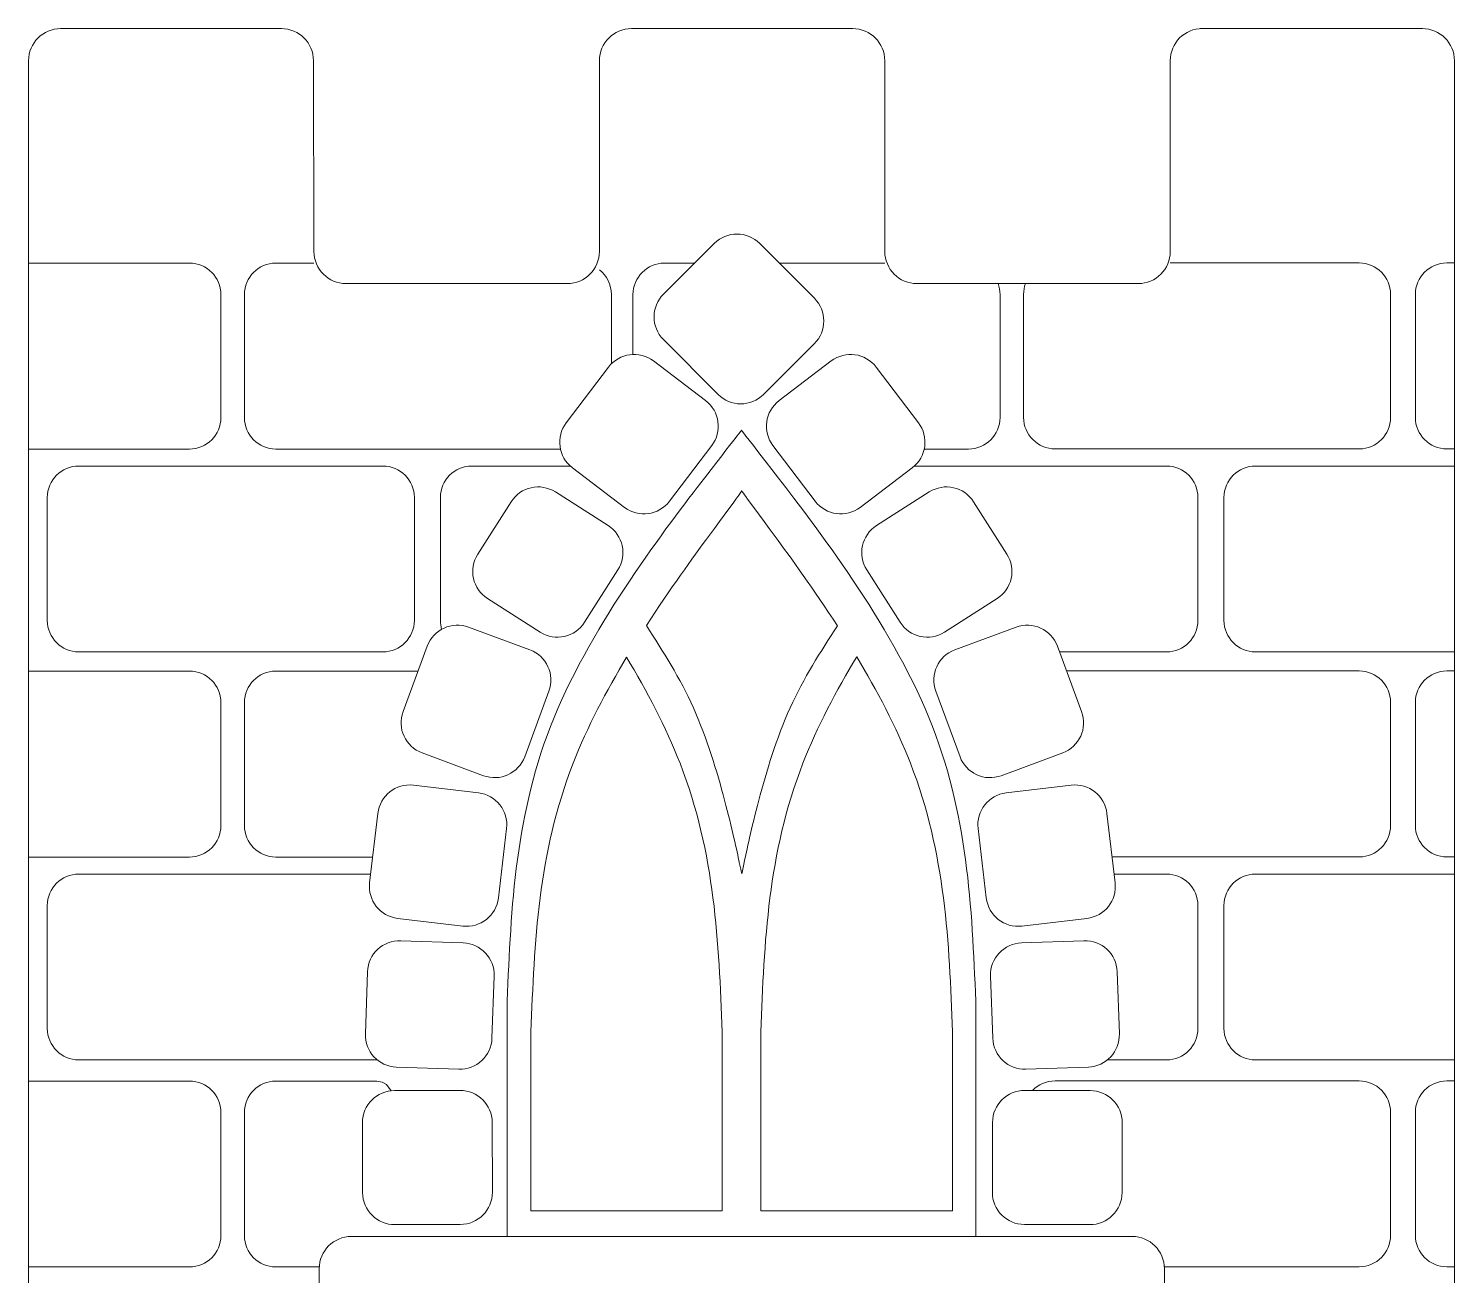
# Model space of a CAD drawing. Header units: millimetres. Extents: x -1420 to -489, y -454 to 898.
# Drawn here: x -774.8 to -552.8, y 703.6 to 897.6 of the extents above; entities that cross this region are included whole.
import ezdxf

# ---------------------------------------------------------------- set-up
doc = ezdxf.new("R2010")
doc.units = ezdxf.units.MM
doc.header["$MEASUREMENT"] = 0
doc.layers.add('Layer 1', color=7, linetype='Continuous')

msp = doc.modelspace()

# ---------------------------------------------------------------- linework, layer by layer
at = {"layer": 'Layer 1', "color": 1, "lineweight": 20}
for points, knots in [([(-735.3953, 897.6271), (-735.3953, 897.6271), (-769.7645, 897.6271), (-769.7645, 897.6271), (-769.7645, 897.6271), (-772.5184, 897.6271), (-774.7645, 895.381), (-774.7645, 892.6271), (-774.7645, 892.6271), (-774.7645, 892.6271), (-774.7645, 602.6271), (-774.7645, 602.6271), (-774.7645, 602.6271), (-774.7645, 599.8732), (-772.5184, 597.6271), (-769.7645, 597.6271), (-769.7645, 597.6271), (-769.7645, 597.6271), (-557.7512, 597.6271), (-557.7512, 597.6271), (-557.7512, 597.6271), (-554.9973, 597.6271), (-552.7512, 599.8732), (-552.7512, 602.6271), (-552.7512, 602.6271), (-552.7512, 602.6271), (-552.7512, 892.6271), (-552.7512, 892.6271), (-552.7512, 892.6271), (-552.7512, 895.381), (-554.9973, 897.6271), (-557.7512, 897.6271), (-557.7512, 897.6271), (-557.7512, 897.6271), (-592.3707, 897.6271), (-592.3707, 897.6271)], [0, 0, 0, 0, 0.1, 0.1, 0.1, 0.1, 0.2, 0.2, 0.2, 0.2, 0.3, 0.3, 0.3, 0.3, 0.4, 0.4, 0.4, 0.4, 0.5, 0.5, 0.5, 0.5, 0.6, 0.6, 0.6, 0.6, 0.7, 0.7, 0.7, 0.7, 0.8, 0.8, 0.8, 0.8, 1, 1, 1, 1]), ([(-685.8845, 892.6258), (-685.8845, 892.6258), (-685.8845, 862.9483), (-685.8845, 862.9483), (-685.8845, 862.9483), (-685.8845, 860.1944), (-688.1306, 857.9483), (-690.8845, 857.9483), (-690.8845, 857.9483), (-690.8845, 857.9483), (-725.3245, 857.9483), (-725.3245, 857.9483), (-725.3245, 857.9483), (-728.0783, 857.9483), (-730.318, 860.1944), (-730.3245, 862.9483), (-730.3245, 862.9483), (-730.3245, 862.9483), (-730.3953, 892.6271), (-730.3953, 892.6271)], [0, 0, 0, 0, 0.16666667, 0.16666667, 0.16666667, 0.16666667, 0.33333333, 0.33333333, 0.33333333, 0.33333333, 0.5, 0.5, 0.5, 0.5, 0.66666667, 0.66666667, 0.66666667, 0.66666667, 1, 1, 1, 1]), ([(-597.0045, 892.6403), (-597.0045, 892.6403), (-597.0045, 862.9483), (-597.0045, 862.9483), (-597.0045, 862.9483), (-597.0045, 860.1944), (-599.2506, 857.9483), (-602.0045, 857.9483), (-602.0045, 857.9483), (-602.0045, 857.9483), (-636.4445, 857.9483), (-636.4445, 857.9483), (-636.4445, 857.9483), (-639.1984, 857.9483), (-641.4445, 860.1944), (-641.4445, 862.9483), (-641.4445, 862.9483), (-641.4445, 862.9483), (-641.4445, 892.6258), (-641.4445, 892.6258)], [0, 0, 0, 0, 0.16666667, 0.16666667, 0.16666667, 0.16666667, 0.33333333, 0.33333333, 0.33333333, 0.33333333, 0.5, 0.5, 0.5, 0.5, 0.66666667, 0.66666667, 0.66666667, 0.66666667, 1, 1, 1, 1]), ([(-678.5719, 804.7302), (-674.8989, 810.4086), (-671.3271, 815.2765), (-668.8937, 818.5928), (-668.8937, 818.5928), (-663.6919, 825.6821), (-663.6918, 825.6821), (-663.6918, 825.6821)], [0, 0, 0, 0, 0.33333333, 0.33333333, 0.33333333, 0.33333333, 1, 1, 1, 1]), ([(-648.8178, 804.6714), (-652.5041, 810.375), (-656.0922, 815.2651), (-658.534, 818.5928), (-658.534, 818.5928), (-663.7358, 825.6821), (-663.7359, 825.6821), (-663.7359, 825.6821)], [0, 0, 0, 0, 0.33333333, 0.33333333, 0.33333333, 0.33333333, 1, 1, 1, 1]), ([(-678.5718, 804.7302), (-675.9603, 800.6695), (-673.3486, 796.6088), (-671.2491, 791.9327), (-671.2491, 791.9327), (-669.1496, 787.2565), (-667.5621, 781.9647), (-666.3933, 777.555), (-666.3933, 777.555), (-665.2245, 773.1453), (-664.4743, 769.6174), (-664.0993, 767.8535), (-664.0993, 767.8535), (-663.7242, 766.0896), (-663.7242, 766.0898), (-663.7242, 766.0898)], [0, 0, 0, 0, 0.2, 0.2, 0.2, 0.2, 0.4, 0.4, 0.4, 0.4, 0.6, 0.6, 0.6, 0.6, 1, 1, 1, 1]), ([(-648.8179, 804.6714), (-651.449, 800.6303), (-654.0802, 796.5892), (-656.1895, 791.9229), (-656.1895, 791.9229), (-658.2988, 787.2565), (-659.8863, 781.9647), (-661.0551, 777.555), (-661.0551, 777.555), (-662.2239, 773.1453), (-662.9741, 769.6174), (-663.3491, 767.8535), (-663.3491, 767.8535), (-663.7242, 766.0896), (-663.7242, 766.0898), (-663.7242, 766.0898)], [0, 0, 0, 0, 0.2, 0.2, 0.2, 0.2, 0.4, 0.4, 0.4, 0.4, 0.6, 0.6, 0.6, 0.6, 1, 1, 1, 1]), ([(-696.5414, 741.4921), (-695.9953, 755.3767), (-695.4491, 769.2612), (-689.9742, 783.2929), (-689.9742, 783.2929), (-687.7759, 788.9268), (-684.783, 794.5845), (-681.6514, 799.7974)], [0, 0, 0, 0, 0.33333333, 0.33333333, 0.33333333, 0.33333333, 1, 1, 1, 1]), ([(-666.7614, 741.4921), (-667.3075, 755.3767), (-667.8537, 769.2612), (-673.3286, 783.2929), (-673.3286, 783.2929), (-675.5269, 788.9268), (-678.5198, 794.5845), (-681.6514, 799.7974)], [0, 0, 0, 0, 0.33333333, 0.33333333, 0.33333333, 0.33333333, 1, 1, 1, 1]), ([(-660.7614, 741.4921), (-660.2153, 755.3767), (-659.6691, 769.2612), (-654.1942, 783.2929), (-654.1942, 783.2929), (-651.9848, 788.9553), (-648.9727, 794.6418), (-645.8238, 799.8765)], [0, 0, 0, 0, 0.33333333, 0.33333333, 0.33333333, 0.33333333, 1, 1, 1, 1]), ([(-630.8863, 741.4921), (-631.4324, 755.3767), (-631.9786, 769.2612), (-637.4535, 783.2929), (-637.4535, 783.2929), (-639.6628, 788.9553), (-642.6749, 794.6419), (-645.8238, 799.8765)], [0, 0, 0, 0, 0.33333333, 0.33333333, 0.33333333, 0.33333333, 1, 1, 1, 1])]:
    msp.add_open_spline(points, degree=3, knots=knots, dxfattribs=at)
for points in [[(-730.3953, 892.6271), (-730.3953, 895.3885), (-732.6339, 897.6271), (-735.3953, 897.6271)], [(-680.8845, 897.6258), (-683.6459, 897.6258), (-685.8845, 895.3872), (-685.8845, 892.6258)], [(-680.8845, 897.6258), (-680.8845, 897.6258), (-646.4445, 897.6258), (-646.4445, 897.6258)], [(-641.4445, 892.6258), (-641.4445, 895.3872), (-643.6831, 897.6258), (-646.4445, 897.6258)], [(-592.0045, 897.6403), (-594.7659, 897.6403), (-597.0045, 895.4017), (-597.0045, 892.6403)], [(-696.5414, 713.6629), (-696.5414, 713.6629), (-696.5414, 741.4921), (-696.5414, 741.4921)], [(-666.7614, 741.4921), (-666.7614, 741.4921), (-666.7614, 713.6629), (-666.7614, 713.6629)], [(-660.7614, 713.6629), (-660.7614, 713.6629), (-660.7614, 741.4921), (-660.7614, 741.4921)], [(-630.8863, 741.4921), (-630.8863, 741.4921), (-630.8863, 713.6629), (-630.8863, 713.6629)], [(-696.5414, 713.6629), (-696.5414, 713.6629), (-666.7614, 713.6629), (-666.7614, 713.6629)], [(-660.7614, 713.6629), (-660.7614, 713.6629), (-630.8863, 713.6629), (-630.8863, 713.6629)]]:
    msp.add_open_spline(points, degree=3, dxfattribs=at)
at = {"layer": 'Layer 1', "lineweight": 20}
for points, knots in [([(-660.3403, 840.6893), (-660.3403, 840.6893), (-652.4201, 848.5895), (-652.4201, 848.5895), (-652.4201, 848.5895), (-650.4703, 850.5343), (-650.4663, 853.7107), (-652.4111, 855.6605), (-652.4111, 855.6605), (-652.4111, 855.6605), (-660.9172, 864.1883), (-660.9172, 864.1883), (-660.9172, 864.1883), (-662.862, 866.1381), (-666.0386, 866.1421), (-667.9883, 864.1972), (-667.9883, 864.1972), (-667.9883, 864.1972), (-675.9085, 856.297), (-675.9085, 856.297), (-675.9085, 856.297), (-677.8582, 854.3522), (-677.8622, 851.1758), (-675.9174, 849.226), (-675.9174, 849.226), (-675.9174, 849.226), (-667.4113, 840.6982), (-667.4113, 840.6982), (-667.4113, 840.6982), (-665.4665, 838.7484), (-662.2901, 838.7445), (-660.3403, 840.6893)], [0, 0, 0, 0, 0.11111111, 0.11111111, 0.11111111, 0.11111111, 0.22222222, 0.22222222, 0.22222222, 0.22222222, 0.33333333, 0.33333333, 0.33333333, 0.33333333, 0.44444444, 0.44444444, 0.44444444, 0.44444444, 0.55555556, 0.55555556, 0.55555556, 0.55555556, 0.66666667, 0.66666667, 0.66666667, 0.66666667, 0.77777778, 0.77777778, 0.77777778, 0.77777778, 1, 1, 1, 1]), ([(-774.7645, 861.1286), (-774.7645, 861.1286), (-749.7086, 861.1286), (-749.7086, 861.1286), (-749.7086, 861.1286), (-747.0098, 861.1286), (-744.8086, 858.9274), (-744.8086, 856.2286), (-744.8086, 856.2286), (-744.8086, 856.2286), (-744.8086, 837.1008), (-744.8086, 837.1008), (-744.8086, 837.1008), (-744.8086, 834.402), (-747.0098, 832.2008), (-749.7086, 832.2008), (-749.7086, 832.2008), (-749.7086, 832.2008), (-774.7645, 832.2008), (-774.7645, 832.2008)], [0, 0, 0, 0, 0.16666667, 0.16666667, 0.16666667, 0.16666667, 0.33333333, 0.33333333, 0.33333333, 0.33333333, 0.5, 0.5, 0.5, 0.5, 0.66666667, 0.66666667, 0.66666667, 0.66666667, 1, 1, 1, 1]), ([(-730.3245, 861.1286), (-730.3245, 861.1286), (-736.2586, 861.1286), (-736.2586, 861.1286), (-736.2586, 861.1286), (-738.9574, 861.1286), (-741.1586, 858.9274), (-741.1586, 856.2286), (-741.1586, 856.2286), (-741.1586, 856.2286), (-741.1586, 837.1007), (-741.1586, 837.1007), (-741.1586, 837.1007), (-741.1585, 834.4019), (-738.9574, 832.2008), (-736.2586, 832.2008), (-736.2586, 832.2008), (-736.2586, 832.2008), (-691.9472, 832.2008), (-691.9472, 832.2008)], [0, 0, 0, 0, 0.16666667, 0.16666667, 0.16666667, 0.16666667, 0.33333333, 0.33333333, 0.33333333, 0.33333333, 0.5, 0.5, 0.5, 0.5, 0.66666667, 0.66666667, 0.66666667, 0.66666667, 1, 1, 1, 1]), ([(-684.0086, 845.4704), (-684.0086, 845.4704), (-684.0086, 856.2286), (-684.0086, 856.2286), (-684.0086, 856.2286), (-684.0086, 857.7878), (-684.7435, 859.1811), (-685.8845, 860.0796)], [0, 0, 0, 0, 0.33333333, 0.33333333, 0.33333333, 0.33333333, 1, 1, 1, 1]), ([(-671.0646, 861.1287), (-671.0646, 861.1287), (-675.7572, 861.1287), (-675.7572, 861.1287), (-675.7572, 861.1287), (-678.456, 861.1287), (-680.6572, 858.9275), (-680.6572, 856.2287), (-680.6572, 856.2287), (-680.6572, 856.2287), (-680.6572, 846.9126), (-680.6572, 846.9126)], [0, 0, 0, 0, 0.25, 0.25, 0.25, 0.25, 0.5, 0.5, 0.5, 0.5, 1, 1, 1, 1]), ([(-597.0045, 861.155), (-597.0045, 861.155), (-567.5933, 861.155), (-567.5933, 861.155), (-567.5933, 861.155), (-564.8945, 861.155), (-562.6933, 858.9538), (-562.6933, 856.255), (-562.6933, 856.255), (-562.6933, 856.255), (-562.6933, 837.1272), (-562.6933, 837.1272), (-562.6933, 837.1272), (-562.6933, 834.4284), (-564.8945, 832.2272), (-567.5933, 832.2272), (-567.5933, 832.2272), (-567.5933, 832.2272), (-614.9433, 832.2272), (-614.9433, 832.2272), (-614.9433, 832.2272), (-617.6421, 832.2272), (-619.8432, 834.4283), (-619.8433, 837.1271), (-619.8433, 837.1271), (-619.8433, 837.1271), (-619.8433, 856.255), (-619.8433, 856.255), (-619.8433, 856.255), (-619.8433, 856.8497), (-619.7364, 857.4203), (-619.5409, 857.9483)], [0, 0, 0, 0, 0.11111111, 0.11111111, 0.11111111, 0.11111111, 0.22222222, 0.22222222, 0.22222222, 0.22222222, 0.33333333, 0.33333333, 0.33333333, 0.33333333, 0.44444444, 0.44444444, 0.44444444, 0.44444444, 0.55555556, 0.55555556, 0.55555556, 0.55555556, 0.66666667, 0.66666667, 0.66666667, 0.66666667, 0.77777778, 0.77777778, 0.77777778, 0.77777778, 1, 1, 1, 1]), ([(-552.7512, 861.155), (-552.7512, 861.155), (-553.9433, 861.155), (-553.9433, 861.155), (-553.9433, 861.155), (-556.6421, 861.155), (-558.8433, 858.9538), (-558.8433, 856.255), (-558.8433, 856.255), (-558.8433, 856.255), (-558.8433, 837.1271), (-558.8433, 837.1271), (-558.8433, 837.1271), (-558.8432, 834.4283), (-556.6421, 832.2272), (-553.9433, 832.2272), (-553.9433, 832.2272), (-553.9433, 832.2272), (-552.7512, 832.2272), (-552.7512, 832.2272)], [0, 0, 0, 0, 0.16666667, 0.16666667, 0.16666667, 0.16666667, 0.33333333, 0.33333333, 0.33333333, 0.33333333, 0.5, 0.5, 0.5, 0.5, 0.66666667, 0.66666667, 0.66666667, 0.66666667, 1, 1, 1, 1]), ([(-635.3053, 832.2009), (-635.3053, 832.2009), (-628.4072, 832.2009), (-628.4072, 832.2009), (-628.4072, 832.2009), (-625.7084, 832.2009), (-623.5072, 834.4021), (-623.5072, 837.1009), (-623.5072, 837.1009), (-623.5072, 837.1009), (-623.5072, 856.2287), (-623.5072, 856.2287), (-623.5072, 856.2287), (-623.5072, 856.8332), (-623.6177, 857.4129), (-623.8194, 857.9483)], [0, 0, 0, 0, 0.2, 0.2, 0.2, 0.2, 0.4, 0.4, 0.4, 0.4, 0.6, 0.6, 0.6, 0.6, 1, 1, 1, 1]), ([(-668.3918, 832.7262), (-668.3918, 832.7262), (-674.9688, 824.0717), (-674.9688, 824.0717), (-674.9688, 824.0717), (-676.6351, 821.8791), (-679.7823, 821.4499), (-681.975, 823.1162), (-681.975, 823.1162), (-681.975, 823.1162), (-690.0908, 829.2838), (-690.0908, 829.2838), (-690.0908, 829.2838), (-692.2834, 830.9501), (-692.7127, 834.0974), (-691.0464, 836.29), (-691.0464, 836.29), (-691.0464, 836.29), (-684.4695, 844.9444), (-684.4695, 844.9444), (-684.4695, 844.9444), (-682.8032, 847.1371), (-679.6558, 847.5664), (-677.4632, 845.9), (-677.4632, 845.9), (-677.4632, 845.9), (-669.3474, 839.7323), (-669.3474, 839.7323), (-669.3474, 839.7323), (-667.1549, 838.066), (-666.7256, 834.9188), (-668.3918, 832.7262)], [0, 0, 0, 0, 0.11111111, 0.11111111, 0.11111111, 0.11111111, 0.22222222, 0.22222222, 0.22222222, 0.22222222, 0.33333333, 0.33333333, 0.33333333, 0.33333333, 0.44444444, 0.44444444, 0.44444444, 0.44444444, 0.55555556, 0.55555556, 0.55555556, 0.55555556, 0.66666667, 0.66666667, 0.66666667, 0.66666667, 0.77777778, 0.77777778, 0.77777778, 0.77777778, 1, 1, 1, 1]), ([(-658.8606, 832.7262), (-658.8606, 832.7262), (-652.2836, 824.0717), (-652.2836, 824.0717), (-652.2836, 824.0717), (-650.6173, 821.8791), (-647.4701, 821.4499), (-645.2774, 823.1162), (-645.2774, 823.1162), (-645.2774, 823.1162), (-637.1616, 829.2838), (-637.1616, 829.2838), (-637.1616, 829.2838), (-634.969, 830.9501), (-634.5397, 834.0974), (-636.206, 836.29), (-636.206, 836.29), (-636.206, 836.29), (-642.7829, 844.9444), (-642.7829, 844.9444), (-642.7829, 844.9444), (-644.4492, 847.1371), (-647.5966, 847.5664), (-649.7892, 845.9), (-649.7892, 845.9), (-649.7892, 845.9), (-657.905, 839.7323), (-657.905, 839.7323), (-657.905, 839.7323), (-660.0975, 838.066), (-660.5268, 834.9188), (-658.8606, 832.7262)], [0, 0, 0, 0, 0.11111111, 0.11111111, 0.11111111, 0.11111111, 0.22222222, 0.22222222, 0.22222222, 0.22222222, 0.33333333, 0.33333333, 0.33333333, 0.33333333, 0.44444444, 0.44444444, 0.44444444, 0.44444444, 0.55555556, 0.55555556, 0.55555556, 0.55555556, 0.66666667, 0.66666667, 0.66666667, 0.66666667, 0.77777778, 0.77777778, 0.77777778, 0.77777778, 1, 1, 1, 1]), ([(-700.2364, 746.291), (-699.6296, 760.9469), (-699.0227, 775.6028), (-692.9395, 790.414), (-692.9395, 790.414), (-686.8563, 805.2253), (-675.2965, 820.1918), (-669.5167, 827.675), (-669.5167, 827.675), (-663.7369, 835.1582), (-663.7369, 835.1582), (-663.7369, 835.1582)], [0, 0, 0, 0, 0.25, 0.25, 0.25, 0.25, 0.5, 0.5, 0.5, 0.5, 1, 1, 1, 1]), ([(-627.2863, 746.291), (-627.8931, 760.9469), (-628.5, 775.6028), (-634.5832, 790.414), (-634.5832, 790.414), (-640.6664, 805.2253), (-652.2262, 820.1918), (-658.006, 827.675), (-658.006, 827.675), (-663.7858, 835.1582), (-663.7858, 835.1582), (-663.7858, 835.1582)], [0, 0, 0, 0, 0.25, 0.25, 0.25, 0.25, 0.5, 0.5, 0.5, 0.5, 1, 1, 1, 1]), ([(-766.9433, 829.555), (-766.9433, 829.555), (-719.5933, 829.555), (-719.5933, 829.555), (-719.5933, 829.555), (-716.8945, 829.555), (-714.6933, 827.3538), (-714.6933, 824.655), (-714.6933, 824.655), (-714.6933, 824.655), (-714.6933, 805.5272), (-714.6933, 805.5272), (-714.6933, 805.5272), (-714.6933, 802.8284), (-716.8945, 800.6272), (-719.5933, 800.6272), (-719.5933, 800.6272), (-719.5933, 800.6272), (-766.9433, 800.6272), (-766.9433, 800.6272), (-766.9433, 800.6272), (-769.6421, 800.6272), (-771.8432, 802.8283), (-771.8433, 805.5271), (-771.8433, 805.5271), (-771.8433, 805.5271), (-771.8433, 824.655), (-771.8433, 824.655), (-771.8433, 824.655), (-771.8433, 827.3538), (-769.6421, 829.555), (-766.9433, 829.555)], [0, 0, 0, 0, 0.11111111, 0.11111111, 0.11111111, 0.11111111, 0.22222222, 0.22222222, 0.22222222, 0.22222222, 0.33333333, 0.33333333, 0.33333333, 0.33333333, 0.44444444, 0.44444444, 0.44444444, 0.44444444, 0.55555556, 0.55555556, 0.55555556, 0.55555556, 0.66666667, 0.66666667, 0.66666667, 0.66666667, 0.77777778, 0.77777778, 0.77777778, 0.77777778, 1, 1, 1, 1]), ([(-690.4181, 829.555), (-690.4181, 829.555), (-705.7433, 829.555), (-705.7433, 829.555), (-705.7433, 829.555), (-708.4421, 829.555), (-710.6433, 827.3538), (-710.6433, 824.655), (-710.6433, 824.655), (-710.6433, 824.655), (-710.6433, 805.5271), (-710.6433, 805.5271), (-710.6433, 805.5271), (-710.6433, 805.0435), (-710.5726, 804.5758), (-710.4411, 804.1341)], [0, 0, 0, 0, 0.2, 0.2, 0.2, 0.2, 0.4, 0.4, 0.4, 0.4, 0.6, 0.6, 0.6, 0.6, 1, 1, 1, 1]), ([(-614.2485, 800.6272), (-614.2485, 800.6272), (-597.5933, 800.6272), (-597.5933, 800.6272), (-597.5933, 800.6272), (-594.8945, 800.6272), (-592.6933, 802.8284), (-592.6933, 805.5272), (-592.6933, 805.5272), (-592.6933, 805.5272), (-592.6933, 824.655), (-592.6933, 824.655), (-592.6933, 824.655), (-592.6933, 827.3538), (-594.8945, 829.555), (-597.5933, 829.555), (-597.5933, 829.555), (-597.5933, 829.555), (-636.8344, 829.555), (-636.8344, 829.555)], [0, 0, 0, 0, 0.16666667, 0.16666667, 0.16666667, 0.16666667, 0.33333333, 0.33333333, 0.33333333, 0.33333333, 0.5, 0.5, 0.5, 0.5, 0.66666667, 0.66666667, 0.66666667, 0.66666667, 1, 1, 1, 1]), ([(-552.7512, 829.555), (-552.7512, 829.555), (-583.7433, 829.555), (-583.7433, 829.555), (-583.7433, 829.555), (-586.4421, 829.555), (-588.6433, 827.3538), (-588.6433, 824.655), (-588.6433, 824.655), (-588.6433, 824.655), (-588.6433, 805.5271), (-588.6433, 805.5271), (-588.6433, 805.5271), (-588.6432, 802.8283), (-586.4421, 800.6272), (-583.7433, 800.6272), (-583.7433, 800.6272), (-583.7433, 800.6272), (-552.7512, 800.6272), (-552.7512, 800.6272)], [0, 0, 0, 0, 0.16666667, 0.16666667, 0.16666667, 0.16666667, 0.33333333, 0.33333333, 0.33333333, 0.33333333, 0.5, 0.5, 0.5, 0.5, 0.66666667, 0.66666667, 0.66666667, 0.66666667, 1, 1, 1, 1]), ([(-682.9924, 813.3903), (-682.9924, 813.3903), (-688.1897, 805.2338), (-688.1897, 805.2338), (-688.1897, 805.2338), (-689.6696, 802.9113), (-692.7708, 802.224), (-695.0933, 803.7039), (-695.0933, 803.7039), (-695.0933, 803.7039), (-703.2947, 808.9298), (-703.2947, 808.9298), (-703.2947, 808.9298), (-705.6172, 810.4097), (-706.3044, 813.511), (-704.8245, 815.8334), (-704.8245, 815.8334), (-704.8245, 815.8334), (-699.6273, 823.9898), (-699.6273, 823.9898), (-699.6273, 823.9898), (-698.1475, 826.3123), (-695.0462, 826.9996), (-692.7237, 825.5197), (-692.7237, 825.5197), (-692.7237, 825.5197), (-684.5223, 820.2938), (-684.5223, 820.2938), (-684.5223, 820.2938), (-682.1999, 818.8139), (-681.5126, 815.7128), (-682.9924, 813.3903)], [0, 0, 0, 0, 0.11111111, 0.11111111, 0.11111111, 0.11111111, 0.22222222, 0.22222222, 0.22222222, 0.22222222, 0.33333333, 0.33333333, 0.33333333, 0.33333333, 0.44444444, 0.44444444, 0.44444444, 0.44444444, 0.55555556, 0.55555556, 0.55555556, 0.55555556, 0.66666667, 0.66666667, 0.66666667, 0.66666667, 0.77777778, 0.77777778, 0.77777778, 0.77777778, 1, 1, 1, 1]), ([(-644.26, 813.3903), (-644.26, 813.3903), (-639.0627, 805.2338), (-639.0627, 805.2338), (-639.0627, 805.2338), (-637.5828, 802.9113), (-634.4816, 802.224), (-632.1591, 803.7039), (-632.1591, 803.7039), (-632.1591, 803.7039), (-623.9577, 808.9298), (-623.9577, 808.9298), (-623.9577, 808.9298), (-621.6352, 810.4097), (-620.948, 813.511), (-622.4279, 815.8334), (-622.4279, 815.8334), (-622.4279, 815.8334), (-627.6251, 823.9898), (-627.6251, 823.9898), (-627.6251, 823.9898), (-629.1049, 826.3123), (-632.2062, 826.9996), (-634.5287, 825.5197), (-634.5287, 825.5197), (-634.5287, 825.5197), (-642.7301, 820.2938), (-642.7301, 820.2938), (-642.7301, 820.2938), (-645.0525, 818.8139), (-645.7398, 815.7128), (-644.26, 813.3903)], [0, 0, 0, 0, 0.11111111, 0.11111111, 0.11111111, 0.11111111, 0.22222222, 0.22222222, 0.22222222, 0.22222222, 0.33333333, 0.33333333, 0.33333333, 0.33333333, 0.44444444, 0.44444444, 0.44444444, 0.44444444, 0.55555556, 0.55555556, 0.55555556, 0.55555556, 0.66666667, 0.66666667, 0.66666667, 0.66666667, 0.77777778, 0.77777778, 0.77777778, 0.77777778, 1, 1, 1, 1]), ([(-693.7374, 794.5041), (-693.7374, 794.5041), (-697.5147, 784.3115), (-697.5147, 784.3115), (-697.5147, 784.3115), (-698.4717, 781.7292), (-701.3582, 780.4037), (-703.9406, 781.3607), (-703.9406, 781.3607), (-703.9406, 781.3607), (-713.4988, 784.9028), (-713.4988, 784.9028), (-713.4988, 784.9028), (-716.0811, 785.8598), (-717.4067, 788.7464), (-716.4497, 791.3287), (-716.4497, 791.3287), (-716.4497, 791.3287), (-712.6725, 801.5212), (-712.6725, 801.5212), (-712.6725, 801.5212), (-711.7155, 804.1036), (-708.8288, 805.4292), (-706.2465, 804.4722), (-706.2465, 804.4722), (-706.2465, 804.4722), (-696.6883, 800.9299), (-696.6883, 800.9299), (-696.6883, 800.9299), (-694.1061, 799.9729), (-692.7805, 797.0864), (-693.7374, 794.5041)], [0, 0, 0, 0, 0.11111111, 0.11111111, 0.11111111, 0.11111111, 0.22222222, 0.22222222, 0.22222222, 0.22222222, 0.33333333, 0.33333333, 0.33333333, 0.33333333, 0.44444444, 0.44444444, 0.44444444, 0.44444444, 0.55555556, 0.55555556, 0.55555556, 0.55555556, 0.66666667, 0.66666667, 0.66666667, 0.66666667, 0.77777778, 0.77777778, 0.77777778, 0.77777778, 1, 1, 1, 1]), ([(-633.515, 794.5041), (-633.515, 794.5041), (-629.7377, 784.3115), (-629.7377, 784.3115), (-629.7377, 784.3115), (-628.7807, 781.7292), (-625.8942, 780.4037), (-623.3118, 781.3607), (-623.3118, 781.3607), (-623.3118, 781.3607), (-613.7536, 784.9028), (-613.7536, 784.9028), (-613.7536, 784.9028), (-611.1713, 785.8598), (-609.8457, 788.7464), (-610.8027, 791.3287), (-610.8027, 791.3287), (-610.8027, 791.3287), (-614.5799, 801.5212), (-614.5799, 801.5212), (-614.5799, 801.5212), (-615.5369, 804.1036), (-618.4236, 805.4292), (-621.0059, 804.4722), (-621.0059, 804.4722), (-621.0059, 804.4722), (-630.5641, 800.9299), (-630.5641, 800.9299), (-630.5641, 800.9299), (-633.1463, 799.9729), (-634.4719, 797.0864), (-633.515, 794.5041)], [0, 0, 0, 0, 0.11111111, 0.11111111, 0.11111111, 0.11111111, 0.22222222, 0.22222222, 0.22222222, 0.22222222, 0.33333333, 0.33333333, 0.33333333, 0.33333333, 0.44444444, 0.44444444, 0.44444444, 0.44444444, 0.55555556, 0.55555556, 0.55555556, 0.55555556, 0.66666667, 0.66666667, 0.66666667, 0.66666667, 0.77777778, 0.77777778, 0.77777778, 0.77777778, 1, 1, 1, 1]), ([(-774.7645, 797.6286), (-774.7645, 797.6286), (-749.7086, 797.6286), (-749.7086, 797.6286), (-749.7086, 797.6286), (-747.0098, 797.6286), (-744.8086, 795.4274), (-744.8086, 792.7286), (-744.8086, 792.7286), (-744.8086, 792.7286), (-744.8086, 773.6008), (-744.8086, 773.6008), (-744.8086, 773.6008), (-744.8086, 770.902), (-747.0098, 768.7008), (-749.7086, 768.7008), (-749.7086, 768.7008), (-749.7086, 768.7008), (-774.7645, 768.7008), (-774.7645, 768.7008)], [0, 0, 0, 0, 0.16666667, 0.16666667, 0.16666667, 0.16666667, 0.33333333, 0.33333333, 0.33333333, 0.33333333, 0.5, 0.5, 0.5, 0.5, 0.66666667, 0.66666667, 0.66666667, 0.66666667, 1, 1, 1, 1]), ([(-714.1151, 797.6286), (-714.1151, 797.6286), (-736.2586, 797.6286), (-736.2586, 797.6286), (-736.2586, 797.6286), (-738.9574, 797.6286), (-741.1586, 795.4274), (-741.1586, 792.7286), (-741.1586, 792.7286), (-741.1586, 792.7286), (-741.1586, 773.6007), (-741.1586, 773.6007), (-741.1586, 773.6007), (-741.1585, 770.9019), (-738.9574, 768.7008), (-736.2586, 768.7008), (-736.2586, 768.7008), (-736.2586, 768.7008), (-721.1857, 768.7008), (-721.1857, 768.7008)], [0, 0, 0, 0, 0.16666667, 0.16666667, 0.16666667, 0.16666667, 0.33333333, 0.33333333, 0.33333333, 0.33333333, 0.5, 0.5, 0.5, 0.5, 0.66666667, 0.66666667, 0.66666667, 0.66666667, 1, 1, 1, 1]), ([(-606.07, 768.7272), (-606.07, 768.7272), (-567.5933, 768.7272), (-567.5933, 768.7272), (-567.5933, 768.7272), (-564.8945, 768.7272), (-562.6933, 770.9284), (-562.6933, 773.6272), (-562.6933, 773.6272), (-562.6933, 773.6272), (-562.6933, 792.755), (-562.6933, 792.755), (-562.6933, 792.755), (-562.6933, 795.4538), (-564.8945, 797.655), (-567.5933, 797.655), (-567.5933, 797.655), (-567.5933, 797.655), (-613.1471, 797.655), (-613.1471, 797.655)], [0, 0, 0, 0, 0.16666667, 0.16666667, 0.16666667, 0.16666667, 0.33333333, 0.33333333, 0.33333333, 0.33333333, 0.5, 0.5, 0.5, 0.5, 0.66666667, 0.66666667, 0.66666667, 0.66666667, 1, 1, 1, 1]), ([(-552.7512, 797.655), (-552.7512, 797.655), (-553.9433, 797.655), (-553.9433, 797.655), (-553.9433, 797.655), (-556.6421, 797.655), (-558.8433, 795.4538), (-558.8433, 792.755), (-558.8433, 792.755), (-558.8433, 792.755), (-558.8433, 773.6271), (-558.8433, 773.6271), (-558.8433, 773.6271), (-558.8432, 770.9283), (-556.6421, 768.7272), (-553.9433, 768.7272), (-553.9433, 768.7272), (-553.9433, 768.7272), (-552.7512, 768.7272), (-552.7512, 768.7272)], [0, 0, 0, 0, 0.16666667, 0.16666667, 0.16666667, 0.16666667, 0.33333333, 0.33333333, 0.33333333, 0.33333333, 0.5, 0.5, 0.5, 0.5, 0.66666667, 0.66666667, 0.66666667, 0.66666667, 1, 1, 1, 1]), ([(-700.33, 773.1321), (-700.33, 773.1321), (-701.6024, 762.3368), (-701.6024, 762.3368), (-701.6024, 762.3368), (-701.9248, 759.6019), (-704.4183, 757.6343), (-707.1534, 757.9566), (-707.1534, 757.9566), (-707.1534, 757.9566), (-717.2767, 759.1498), (-717.2767, 759.1498), (-717.2767, 759.1498), (-720.0117, 759.4721), (-721.9795, 761.9657), (-721.6571, 764.7007), (-721.6571, 764.7007), (-721.6571, 764.7007), (-720.3847, 775.4958), (-720.3847, 775.4958), (-720.3847, 775.4958), (-720.0624, 778.2309), (-717.5687, 780.1987), (-714.8337, 779.8762), (-714.8337, 779.8762), (-714.8337, 779.8762), (-704.7103, 778.683), (-704.7103, 778.683), (-704.7103, 778.683), (-701.9754, 778.3605), (-700.0077, 775.8671), (-700.33, 773.1321)], [0, 0, 0, 0, 0.11111111, 0.11111111, 0.11111111, 0.11111111, 0.22222222, 0.22222222, 0.22222222, 0.22222222, 0.33333333, 0.33333333, 0.33333333, 0.33333333, 0.44444444, 0.44444444, 0.44444444, 0.44444444, 0.55555556, 0.55555556, 0.55555556, 0.55555556, 0.66666667, 0.66666667, 0.66666667, 0.66666667, 0.77777778, 0.77777778, 0.77777778, 0.77777778, 1, 1, 1, 1]), ([(-626.9224, 773.1321), (-626.9224, 773.1321), (-625.65, 762.3368), (-625.65, 762.3368), (-625.65, 762.3368), (-625.3276, 759.6019), (-622.8341, 757.6343), (-620.099, 757.9566), (-620.099, 757.9566), (-620.099, 757.9566), (-609.9757, 759.1498), (-609.9757, 759.1498), (-609.9757, 759.1498), (-607.2407, 759.4721), (-605.2729, 761.9657), (-605.5953, 764.7007), (-605.5953, 764.7007), (-605.5953, 764.7007), (-606.8677, 775.4958), (-606.8677, 775.4958), (-606.8677, 775.4958), (-607.19, 778.2309), (-609.6837, 780.1987), (-612.4187, 779.8762), (-612.4187, 779.8762), (-612.4187, 779.8762), (-622.5421, 778.683), (-622.5421, 778.683), (-622.5421, 778.683), (-625.277, 778.3605), (-627.2447, 775.8671), (-626.9224, 773.1321)], [0, 0, 0, 0, 0.11111111, 0.11111111, 0.11111111, 0.11111111, 0.22222222, 0.22222222, 0.22222222, 0.22222222, 0.33333333, 0.33333333, 0.33333333, 0.33333333, 0.44444444, 0.44444444, 0.44444444, 0.44444444, 0.55555556, 0.55555556, 0.55555556, 0.55555556, 0.66666667, 0.66666667, 0.66666667, 0.66666667, 0.77777778, 0.77777778, 0.77777778, 0.77777778, 1, 1, 1, 1]), ([(-721.4975, 766.055), (-721.4975, 766.055), (-766.9433, 766.055), (-766.9433, 766.055), (-766.9433, 766.055), (-769.6421, 766.055), (-771.8433, 763.8538), (-771.8433, 761.155), (-771.8433, 761.155), (-771.8433, 761.155), (-771.8433, 742.0271), (-771.8433, 742.0271), (-771.8433, 742.0271), (-771.8432, 739.3283), (-769.6421, 737.1272), (-766.9433, 737.1272), (-766.9433, 737.1272), (-766.9433, 737.1272), (-720.4612, 737.1272), (-720.4612, 737.1272)], [0, 0, 0, 0, 0.16666667, 0.16666667, 0.16666667, 0.16666667, 0.33333333, 0.33333333, 0.33333333, 0.33333333, 0.5, 0.5, 0.5, 0.5, 0.66666667, 0.66666667, 0.66666667, 0.66666667, 1, 1, 1, 1]), ([(-605.7551, 766.055), (-605.7551, 766.055), (-597.5933, 766.055), (-597.5933, 766.055), (-597.5933, 766.055), (-594.8945, 766.055), (-592.6933, 763.8538), (-592.6933, 761.155), (-592.6933, 761.155), (-592.6933, 761.155), (-592.6933, 742.0272), (-592.6933, 742.0272), (-592.6933, 742.0272), (-592.6933, 739.3284), (-594.8945, 737.1272), (-597.5933, 737.1272), (-597.5933, 737.1272), (-597.5933, 737.1272), (-606.7913, 737.1271), (-606.7913, 737.1271)], [0, 0, 0, 0, 0.16666667, 0.16666667, 0.16666667, 0.16666667, 0.33333333, 0.33333333, 0.33333333, 0.33333333, 0.5, 0.5, 0.5, 0.5, 0.66666667, 0.66666667, 0.66666667, 0.66666667, 1, 1, 1, 1]), ([(-552.7512, 766.055), (-552.7512, 766.055), (-583.7433, 766.055), (-583.7433, 766.055), (-583.7433, 766.055), (-586.4421, 766.055), (-588.6433, 763.8538), (-588.6433, 761.155), (-588.6433, 761.155), (-588.6433, 761.155), (-588.6433, 742.0271), (-588.6433, 742.0271), (-588.6433, 742.0271), (-588.6432, 739.3283), (-586.4421, 737.1272), (-583.7433, 737.1272), (-583.7433, 737.1272), (-583.7433, 737.1272), (-552.7512, 737.1272), (-552.7512, 737.1272)], [0, 0, 0, 0, 0.16666667, 0.16666667, 0.16666667, 0.16666667, 0.33333333, 0.33333333, 0.33333333, 0.33333333, 0.5, 0.5, 0.5, 0.5, 0.66666667, 0.66666667, 0.66666667, 0.66666667, 1, 1, 1, 1]), ([(-702.27, 750.1671), (-702.27, 750.1671), (-702.6082, 740.5014), (-702.6082, 740.5014), (-702.6082, 740.5014), (-702.7045, 737.7492), (-705.0277, 735.5829), (-707.7799, 735.6792), (-707.7799, 735.6792), (-707.7799, 735.6792), (-717.4988, 736.0192), (-717.4988, 736.0192), (-717.4988, 736.0192), (-720.2511, 736.1155), (-722.4173, 738.4389), (-722.3209, 741.191), (-722.3209, 741.191), (-722.3209, 741.191), (-721.9828, 750.8566), (-721.9828, 750.8566), (-721.9828, 750.8566), (-721.8866, 753.6088), (-719.5633, 755.7751), (-716.8111, 755.6788), (-716.8111, 755.6788), (-716.8111, 755.6788), (-707.0922, 755.3388), (-707.0922, 755.3388), (-707.0922, 755.3388), (-704.34, 755.2424), (-702.1738, 752.9193), (-702.27, 750.1671)], [0, 0, 0, 0, 0.11111111, 0.11111111, 0.11111111, 0.11111111, 0.22222222, 0.22222222, 0.22222222, 0.22222222, 0.33333333, 0.33333333, 0.33333333, 0.33333333, 0.44444444, 0.44444444, 0.44444444, 0.44444444, 0.55555556, 0.55555556, 0.55555556, 0.55555556, 0.66666667, 0.66666667, 0.66666667, 0.66666667, 0.77777778, 0.77777778, 0.77777778, 0.77777778, 1, 1, 1, 1]), ([(-624.9824, 750.1671), (-624.9824, 750.1671), (-624.6442, 740.5014), (-624.6442, 740.5014), (-624.6442, 740.5014), (-624.5479, 737.7492), (-622.2247, 735.5829), (-619.4725, 735.6792), (-619.4725, 735.6792), (-619.4725, 735.6792), (-609.7536, 736.0192), (-609.7536, 736.0192), (-609.7536, 736.0192), (-607.0013, 736.1155), (-604.8351, 738.4389), (-604.9315, 741.191), (-604.9315, 741.191), (-604.9315, 741.191), (-605.2696, 750.8566), (-605.2696, 750.8566), (-605.2696, 750.8566), (-605.3658, 753.6088), (-607.6891, 755.7751), (-610.4413, 755.6788), (-610.4413, 755.6788), (-610.4413, 755.6788), (-620.1602, 755.3388), (-620.1602, 755.3388), (-620.1602, 755.3388), (-622.9124, 755.2424), (-625.0786, 752.9193), (-624.9824, 750.1671)], [0, 0, 0, 0, 0.11111111, 0.11111111, 0.11111111, 0.11111111, 0.22222222, 0.22222222, 0.22222222, 0.22222222, 0.33333333, 0.33333333, 0.33333333, 0.33333333, 0.44444444, 0.44444444, 0.44444444, 0.44444444, 0.55555556, 0.55555556, 0.55555556, 0.55555556, 0.66666667, 0.66666667, 0.66666667, 0.66666667, 0.77777778, 0.77777778, 0.77777778, 0.77777778, 1, 1, 1, 1]), ([(-774.7645, 733.8286), (-774.7645, 733.8286), (-749.7086, 733.8286), (-749.7086, 733.8286), (-749.7086, 733.8286), (-747.0098, 733.8286), (-744.8086, 731.6274), (-744.8086, 728.9286), (-744.8086, 728.9286), (-744.8086, 728.9286), (-744.8086, 709.8008), (-744.8086, 709.8008), (-744.8086, 709.8008), (-744.8086, 707.102), (-747.0098, 704.9008), (-749.7086, 704.9008), (-749.7086, 704.9008), (-749.7086, 704.9008), (-774.7645, 704.9008), (-774.7645, 704.9008)], [0, 0, 0, 0, 0.16666667, 0.16666667, 0.16666667, 0.16666667, 0.33333333, 0.33333333, 0.33333333, 0.33333333, 0.5, 0.5, 0.5, 0.5, 0.66666667, 0.66666667, 0.66666667, 0.66666667, 1, 1, 1, 1]), ([(-718.2855, 732.3142), (-718.2855, 732.3142), (-719.0515, 733.3023), (-719.0515, 733.3023), (-719.0515, 733.3023), (-719.0515, 733.3023), (-719.6943, 733.6413), (-719.6943, 733.6413), (-719.6943, 733.6413), (-719.6943, 733.6413), (-720.5349, 733.8177), (-720.5349, 733.8177), (-720.5349, 733.8177), (-720.5349, 733.8177), (-736.2586, 733.8286), (-736.2586, 733.8286), (-736.2586, 733.8286), (-738.9574, 733.8286), (-741.1586, 731.6274), (-741.1586, 728.9286), (-741.1586, 728.9286), (-741.1586, 728.9286), (-741.1586, 709.8007), (-741.1586, 709.8007), (-741.1586, 709.8007), (-741.1585, 707.1019), (-738.9574, 704.9008), (-736.2586, 704.9008), (-736.2586, 704.9008), (-736.2586, 704.9008), (-729.5005, 704.9008), (-729.5005, 704.9008)], [0, 0, 0, 0, 0.11111111, 0.11111111, 0.11111111, 0.11111111, 0.22222222, 0.22222222, 0.22222222, 0.22222222, 0.33333333, 0.33333333, 0.33333333, 0.33333333, 0.44444444, 0.44444444, 0.44444444, 0.44444444, 0.55555556, 0.55555556, 0.55555556, 0.55555556, 0.66666667, 0.66666667, 0.66666667, 0.66666667, 0.77777778, 0.77777778, 0.77777778, 0.77777778, 1, 1, 1, 1]), ([(-597.9287, 704.9272), (-597.9287, 704.9272), (-567.5933, 704.9272), (-567.5933, 704.9272), (-567.5933, 704.9272), (-564.8945, 704.9272), (-562.6933, 707.1284), (-562.6933, 709.8272), (-562.6933, 709.8272), (-562.6933, 709.8272), (-562.6933, 728.955), (-562.6933, 728.955), (-562.6933, 728.955), (-562.6933, 731.6538), (-564.8945, 733.855), (-567.5933, 733.855), (-567.5933, 733.855), (-567.5933, 733.855), (-614.9433, 733.855), (-614.9433, 733.855), (-614.9433, 733.855), (-616.3128, 733.855), (-617.5542, 733.2881), (-618.4448, 732.3772)], [0, 0, 0, 0, 0.14285714, 0.14285714, 0.14285714, 0.14285714, 0.28571429, 0.28571429, 0.28571429, 0.28571429, 0.42857143, 0.42857143, 0.42857143, 0.42857143, 0.57142857, 0.57142857, 0.57142857, 0.57142857, 0.71428571, 0.71428571, 0.71428571, 0.71428571, 1, 1, 1, 1]), ([(-552.7512, 733.855), (-552.7512, 733.855), (-553.9433, 733.855), (-553.9433, 733.855), (-553.9433, 733.855), (-556.6421, 733.855), (-558.8433, 731.6538), (-558.8433, 728.955), (-558.8433, 728.955), (-558.8433, 728.955), (-558.8433, 709.8271), (-558.8433, 709.8271), (-558.8433, 709.8271), (-558.8432, 707.1283), (-556.6421, 704.9272), (-553.9433, 704.9272), (-553.9433, 704.9272), (-553.9433, 704.9272), (-552.7512, 704.9272), (-552.7512, 704.9272)], [0, 0, 0, 0, 0.16666667, 0.16666667, 0.16666667, 0.16666667, 0.33333333, 0.33333333, 0.33333333, 0.33333333, 0.5, 0.5, 0.5, 0.5, 0.66666667, 0.66666667, 0.66666667, 0.66666667, 1, 1, 1, 1]), ([(-702.5762, 727.3918), (-702.5762, 727.3918), (-702.5507, 716.5218), (-702.5507, 716.5218), (-702.5507, 716.5218), (-702.5443, 713.7679), (-704.7851, 711.5167), (-707.5391, 711.5102), (-707.5391, 711.5102), (-707.5391, 711.5102), (-717.7325, 711.4863), (-717.7325, 711.4863), (-717.7325, 711.4863), (-720.4864, 711.4799), (-722.7377, 713.7207), (-722.7441, 716.4746), (-722.7441, 716.4746), (-722.7441, 716.4746), (-722.7696, 727.3445), (-722.7696, 727.3445), (-722.7696, 727.3445), (-722.7761, 730.0984), (-720.5352, 732.3499), (-717.7812, 732.3562), (-717.7812, 732.3562), (-717.7812, 732.3562), (-707.5878, 732.38), (-707.5878, 732.38), (-707.5878, 732.38), (-704.834, 732.3863), (-702.5827, 730.1456), (-702.5762, 727.3918)], [0, 0, 0, 0, 0.11111111, 0.11111111, 0.11111111, 0.11111111, 0.22222222, 0.22222222, 0.22222222, 0.22222222, 0.33333333, 0.33333333, 0.33333333, 0.33333333, 0.44444444, 0.44444444, 0.44444444, 0.44444444, 0.55555556, 0.55555556, 0.55555556, 0.55555556, 0.66666667, 0.66666667, 0.66666667, 0.66666667, 0.77777778, 0.77777778, 0.77777778, 0.77777778, 1, 1, 1, 1]), ([(-624.6762, 727.3918), (-624.6762, 727.3918), (-624.7017, 716.5218), (-624.7017, 716.5218), (-624.7017, 716.5218), (-624.7081, 713.7679), (-622.4673, 711.5167), (-619.7133, 711.5102), (-619.7133, 711.5102), (-619.7133, 711.5102), (-609.5199, 711.4863), (-609.5199, 711.4863), (-609.5199, 711.4863), (-606.766, 711.4799), (-604.5147, 713.7207), (-604.5083, 716.4746), (-604.5083, 716.4746), (-604.5083, 716.4746), (-604.4828, 727.3445), (-604.4828, 727.3445), (-604.4828, 727.3445), (-604.4763, 730.0984), (-606.7172, 732.3499), (-609.4712, 732.3562), (-609.4712, 732.3562), (-609.4712, 732.3562), (-619.6646, 732.38), (-619.6646, 732.38), (-619.6646, 732.38), (-622.4184, 732.3863), (-624.6697, 730.1456), (-624.6762, 727.3918)], [0, 0, 0, 0, 0.11111111, 0.11111111, 0.11111111, 0.11111111, 0.22222222, 0.22222222, 0.22222222, 0.22222222, 0.33333333, 0.33333333, 0.33333333, 0.33333333, 0.44444444, 0.44444444, 0.44444444, 0.44444444, 0.55555556, 0.55555556, 0.55555556, 0.55555556, 0.66666667, 0.66666667, 0.66666667, 0.66666667, 0.77777778, 0.77777778, 0.77777778, 0.77777778, 1, 1, 1, 1]), ([(-724.507, 709.6435), (-724.507, 709.6435), (-602.9207, 709.6435), (-602.9207, 709.6435), (-602.9207, 709.6435), (-600.1668, 709.6435), (-597.9207, 707.3974), (-597.9207, 704.6435), (-597.9207, 704.6435), (-597.9207, 704.6435), (-597.9207, 699.8823), (-597.9207, 699.8823), (-597.9207, 699.8823), (-597.9207, 697.1284), (-600.1668, 694.8824), (-602.9207, 694.8824), (-602.9207, 694.8824), (-602.9207, 694.8824), (-724.507, 694.8823), (-724.507, 694.8823), (-724.507, 694.8823), (-727.2609, 694.8823), (-729.507, 697.1284), (-729.507, 699.8823), (-729.507, 699.8823), (-729.507, 699.8823), (-729.507, 704.6435), (-729.507, 704.6435), (-729.507, 704.6435), (-729.507, 707.3974), (-727.2609, 709.6435), (-724.507, 709.6435)], [0, 0, 0, 0, 0.11111111, 0.11111111, 0.11111111, 0.11111111, 0.22222222, 0.22222222, 0.22222222, 0.22222222, 0.33333333, 0.33333333, 0.33333333, 0.33333333, 0.44444444, 0.44444444, 0.44444444, 0.44444444, 0.55555556, 0.55555556, 0.55555556, 0.55555556, 0.66666667, 0.66666667, 0.66666667, 0.66666667, 0.77777778, 0.77777778, 0.77777778, 0.77777778, 1, 1, 1, 1])]:
    msp.add_open_spline(points, degree=3, knots=knots, dxfattribs=at)
for points in [[(-641.4445, 861.1287), (-641.4445, 861.1287), (-657.8655, 861.1287), (-657.8655, 861.1287)], [(-663.7359, 825.6821), (-663.7359, 825.6821), (-663.7359, 825.622), (-663.7359, 825.622)], [(-700.2364, 709.6629), (-700.2364, 709.6629), (-700.2364, 746.291), (-700.2364, 746.291)], [(-627.2863, 746.291), (-627.2863, 746.291), (-627.2863, 709.6629), (-627.2863, 709.6629)], [(-627.2863, 737.1272), (-627.2863, 737.1272), (-627.3073, 737.1272), (-627.3073, 737.1272)], [(-627.2863, 733.699), (-627.2933, 733.7006), (-627.3003, 733.7023), (-627.3073, 733.7039)]]:
    msp.add_open_spline(points, degree=3, dxfattribs=at)

doc.saveas('drawing.dxf')
